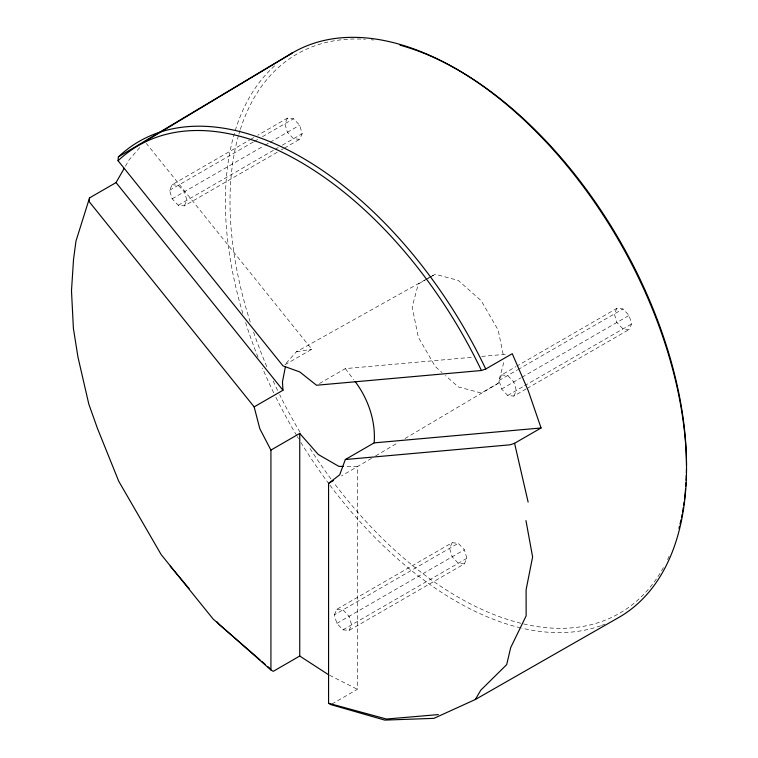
<?xml version="1.0" encoding="UTF-8"?>
<svg xmlns="http://www.w3.org/2000/svg" width="758" height="758" viewBox="0 0 758 758"><rect width="100%" height="100%" fill="white"/><g stroke="black" fill="none" stroke-linecap="round" stroke-linejoin="round"><path stroke-width="0.57" stroke-dasharray="3.79 2.84" d="M404.999 438.531L498.186 383.33L504.364 360.277M277.201 152.273L184.365 205.873L178.244 205.266L172.132 198.804L169.602 190.296L172.132 184.706L249.666 139.936M184.365 205.873L186.894 200.283L184.365 191.765L178.244 185.303L172.132 184.706M334.325 614.861L336.855 609.261L452.147 542.709L458.258 543.306L464.37 549.768L466.9 558.286L464.37 563.876L349.087 630.429L342.976 629.832L336.855 623.37L334.325 614.861L458.258 543.306M349.087 630.429L351.617 624.838L349.087 616.33L342.976 609.868L336.855 609.261M526.061 389.015L513.82 396.083L507.699 395.477L501.588 389.015L499.058 380.507L501.588 374.907L515.866 366.664M513.82 396.083L516.35 390.484L513.82 381.975L507.699 375.513L501.588 374.907M287.415 118.144L284.885 123.743L287.415 132.262L293.526 138.714L299.637 139.32L302.177 133.721L299.637 125.203L293.526 118.75L287.415 118.144L257.824 135.227M452.147 542.709L449.608 548.299L452.147 556.817L458.258 563.279L464.37 563.876M616.87 308.354L614.34 313.945L616.87 322.472L622.981 328.925L629.093 329.531L631.632 323.931L629.093 315.413L622.981 308.961L616.87 308.354L516.89 366.076M125.402 166.248L128.907 160.127L141.073 146M286.088 363.29L296.416 351.797L424.925 279.977M371.572 458.334L341.488 475.91M375.617 455.937L397.903 442.729M250.69 139.349L253.75 137.577M169.602 190.296L253.257 142.002M254.281 141.405L258.838 138.771M262.439 136.696L293.526 118.75M172.132 198.804L263.955 145.801M264.959 145.233L269.052 142.864M270.056 142.286L299.637 125.203M178.244 205.266L274.14 149.904M275.163 149.317L278.224 147.545M282.308 145.195L302.177 133.721M281.275 149.923L283.321 148.739M284.335 148.151L299.637 139.32M427.256 278.821L418.321 283.985L412.144 307.028L418.321 337.215L435.206 366.465L442.037 372.519M428.251 278.252L431.236 276.528M432.221 275.95L435.206 274.235L458.258 280.413L481.302 300.85L498.186 330.1L503.454 355.805M284.97 364.74L311.803 349.249L146.351 143.433M319.488 383.52L345.326 368.606L472.291 357.264M499.058 380.507L517.42 369.904M517.904 369.629L622.981 308.961M498.186 383.33L481.302 393.08L458.258 386.902L445.448 375.542M501.588 389.015L520.973 377.825M521.978 377.266L629.093 315.413M507.699 395.477L524.024 386.049M524.508 385.775L631.632 323.931M527.085 388.428L629.093 329.531M336.855 623.37L464.37 549.768M342.976 629.832L466.9 558.286M331.89 704.03L357.388 689.306L357.388 466.729L344.644 466.483M425.949 279.408L429.037 277.684M430.061 277.106L435.206 274.235M296.416 351.797L311.803 349.249M481.69 356.421L507.557 354.119M329.597 675.274L357.388 689.306M345.326 368.606L353.721 379.692M663.402 567.647A322.794 186.364 60 0 1 333.804 482.742M330.981 478.961A322.794 186.364 60 0 1 308.771 446.528M300.054 432.316A322.794 186.364 60 0 1 279.674 394.691M277.58 390.398A322.794 186.364 60 0 1 272.52 379.616M266.807 366.626A322.794 186.364 60 0 1 253.257 331.199M250.244 322.065A322.794 186.364 60 0 1 238.562 135.312M238.912 134.109A322.794 186.364 60 0 1 239.992 130.518M240.371 129.334A322.794 186.364 60 0 1 365.347 39.274M371.24 39.757A322.794 186.364 60 0 1 373.618 40.013M669.181 556.164A322.794 186.364 60 0 1 666.652 561.498M604.931 624.185A326.063 188.249 60 0 1 601.663 625.426M600.563 625.824A326.063 188.249 60 0 1 521.826 628.145M520.623 627.861A326.063 188.249 60 0 1 329.673 484.826M328.972 483.888A326.063 188.249 60 0 1 301.002 442.672M298.529 438.617A326.063 188.249 60 0 1 297.307 436.589M296.71 435.575A326.063 188.249 60 0 1 275.779 397.088M273.695 392.815A326.063 188.249 60 0 1 262.467 368.066M258.042 357.302A326.063 188.249 60 0 1 245.611 322.567M242.816 313.48A326.063 188.249 60 0 1 276.585 64.155"/><path stroke-width="1.14" d="M124.227 168.295L116.05 182.583L89.539 197.895L89.245 201.732L254.157 406.885L259.805 428.715L270.928 450.091L270.928 669.987L273.231 671.342L299.742 656.03L299.742 433.453L270.928 450.091M289.603 54.604A326.063 188.249 60 0 1 617.097 237.624A326.063 188.249 60 0 1 619.371 617.135L475.323 699.511L433.908 718.357L384.78 720.1L330.867 704.618L328.565 703.263L328.565 483.377L339.688 474.83L345.326 459.528L510.248 444.794L514.568 443.278L541.079 427.976L528.231 390.673L512.256 353.692L485.745 369.004L481.425 370.51L316.512 385.244L299.742 371.922L282.98 365.887L118.068 160.724L118.362 156.897L292.531 52.833L144.873 141.585M345.326 459.528L374.149 442.88C375.892 421.164 368.132 398.765 355.123 381.539M285.444 366.578L282.45 381.909L282.98 390.247L254.157 406.885M89.539 197.895L75.98 241.063L73.535 259.369L71.489 290.721L73.393 328.404L77.96 357.075L88.809 404.099L97.422 428.346L118.741 481.245L161.132 554.534L213.045 618.926L270.928 669.987M475.323 699.511L480.743 690.244L506.685 664.624L510.674 647.664L526.147 615.828L526.099 589.771L532.609 556.95L525.957 520.566M328.565 483.377L333.539 480.506M374.149 442.88L541.079 427.976M438.361 714.595L386.447 719.039L328.565 703.263M343.488 466.464L338.854 466.369L318.275 454.487L299.742 433.453M299.742 656.03L328.565 674.762M259.975 659.839L219.318 624.573L217.053 621.873M261.737 661.374L265.281 664.434M267.925 666.737L270.578 669.039M170.199 566.103L189.093 588.596M116.05 182.583L282.98 390.247M514.568 443.278L528.127 502.109M118.068 160.724A322.794 186.373 60 0 1 481.425 370.51M118.362 156.897A326.063 188.249 60 0 1 485.745 369.004M400.044 45.196A322.794 186.364 60 0 1 686.511 465.431M686.483 469.164A322.794 186.364 60 0 1 686.416 472.878M686.341 475.351A322.794 186.364 60 0 1 686.132 480.259M685.999 482.694A322.794 186.364 60 0 1 685.753 486.333M685.573 488.749A322.794 186.364 60 0 1 684.465 499.437M684.161 501.768A322.794 186.364 60 0 1 683.669 505.235M683.309 507.528A322.794 186.364 60 0 1 682.541 512.067M682.124 514.303A322.794 186.364 60 0 1 681.461 517.619M680.997 519.808A322.794 186.364 60 0 1 680.011 524.119M679.49 526.251A322.794 186.364 60 0 1 678.941 528.354"/></g></svg>
